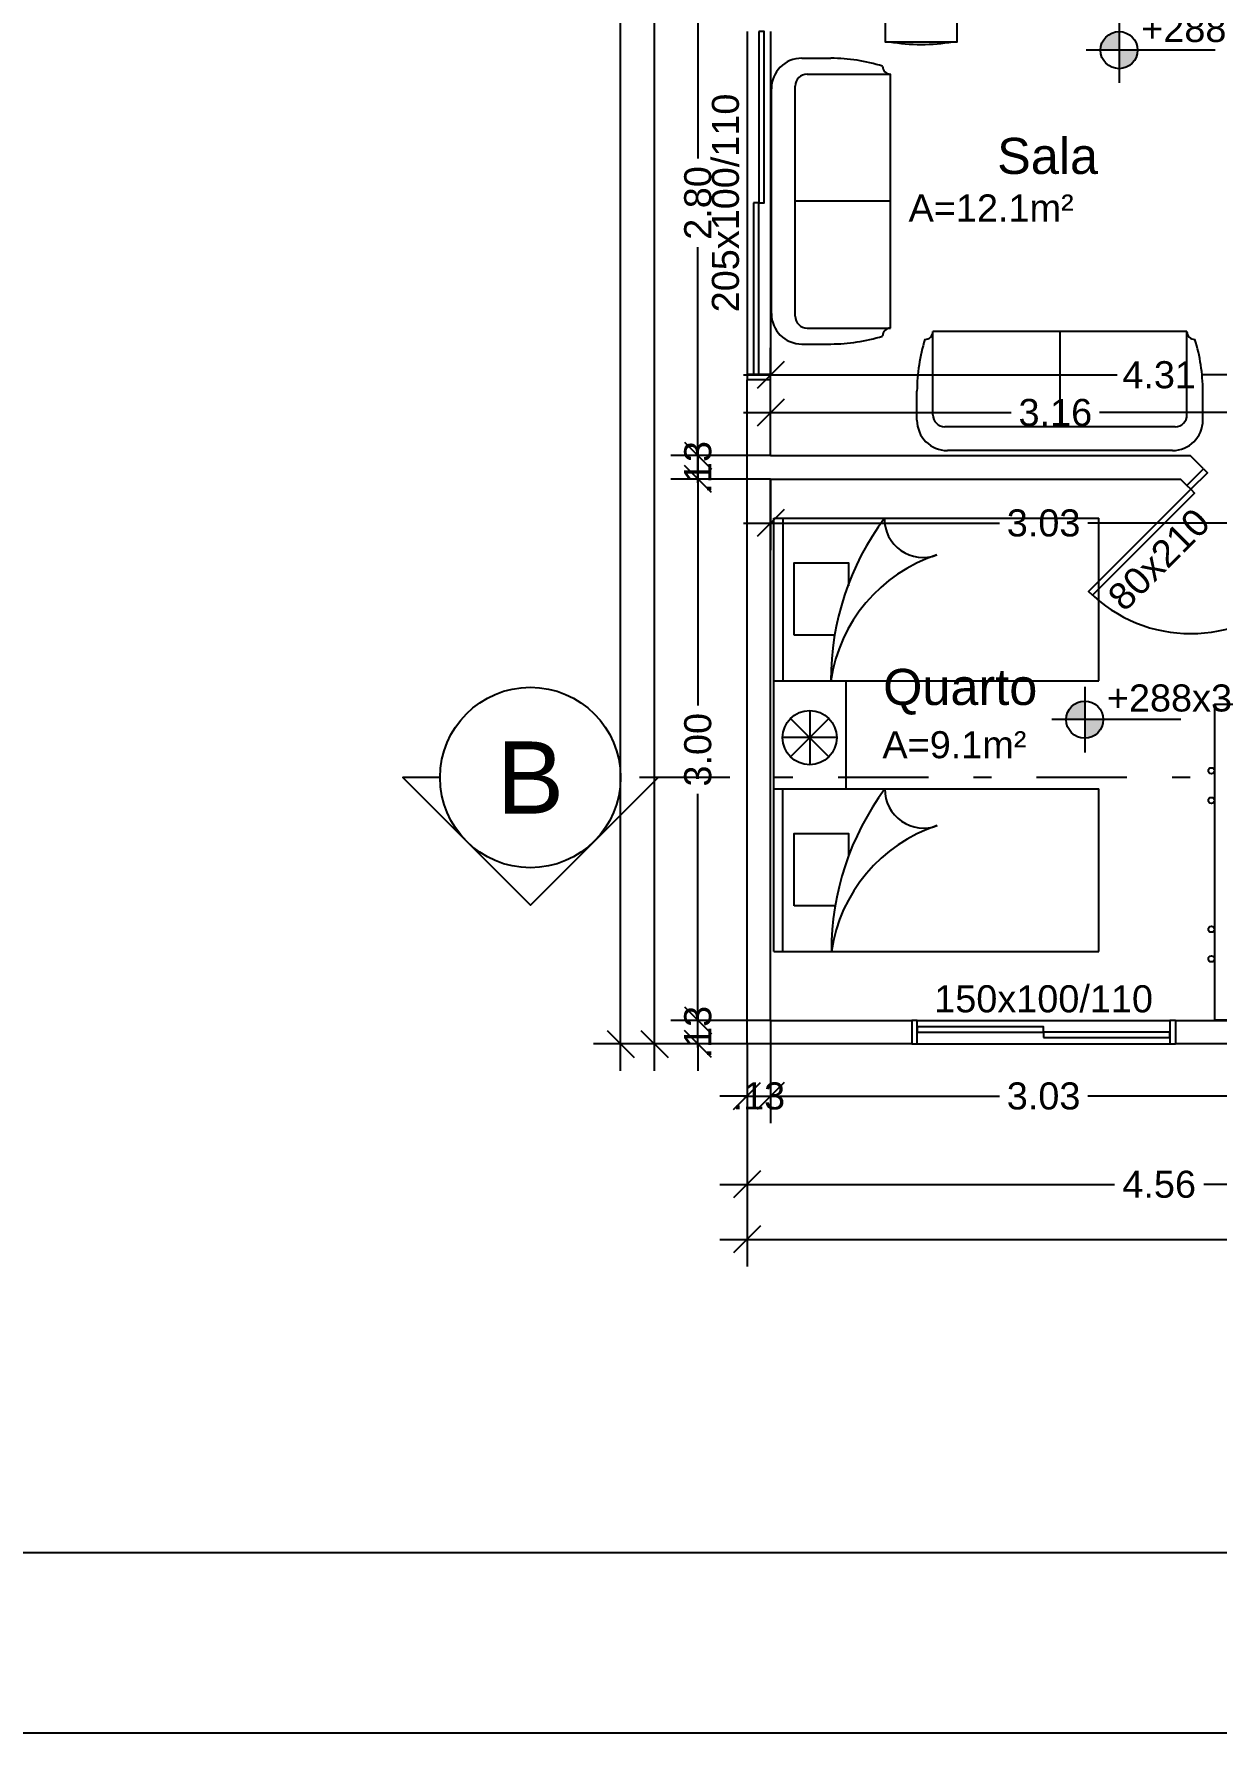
# Model space of a CAD drawing. Extents: x -120 to 1117, y 5 to 675.
# Drawn here: x 36.34 to 42.89, y 69.4 to 78.81 of the extents above; entities that cross this region are included whole.
import ezdxf
from ezdxf.enums import TextEntityAlignment as Align

# ---------------------------------------------------------------- set-up
doc = ezdxf.new("R2010")
doc.units = 0
doc.header["$MEASUREMENT"] = 0
doc.linetypes.add('DASHDOT', pattern=[1, 0.5, -0.25, 0, -0.25])
doc.layers.get('0').update_dxf_attribs({"linetype": 'CONTINUOUS'})
doc.layers.get('DEFPOINTS').update_dxf_attribs({"linetype": 'CONTINUOUS'})
for name, color, linetype in [('carimbo', 4, 'CONTINUOUS'), ('cota', 1, 'CONTINUOUS'), ('janela-porta', 6, 'CONTINUOUS'), ('moveis', 253, 'CONTINUOUS'), ('nivel', 4, 'CONTINUOUS'), ('parede', 2, 'CONTINUOUS'), ('texto', 7, 'CONTINUOUS')]:
    doc.layers.add(name, color=color, linetype=linetype)
doc.styles.add('ROMANS', font='arial.ttf', dxfattribs={"height": 1.5})
doc.styles.get("Standard").update_dxf_attribs({"font": 'arial.ttf'})
doc.dimstyles.new('cotass', dxfattribs={"dimtxt": 0.15, "dimasz": 0.15, "dimexe": 0.15, "dimexo": 0, "dimgap": 0.05, "dimtad": 0, "dimzin": 4, "dimdsep": 46, "dimtxsty": 'Standard', "dimblk": 'OBLIQUE', "dimcen": 0, "dimdle": 0.15, "dimclrd": 256, "dimclrt": 4, "dimadec": 0, "dimazin": 1, "dimtfac": 1, "dimtix": 1, "dimtofl": 0, "dimtmove": 0, "dimatfit": 3, "dimldrblk": 'OPEN30', "dimfxl": 0, "dimtolj": 1, "dimtzin": 0, "dimlwd": -1, "dimarcsym": 0})

# ---------------------------------------------------------------- blocks, each defined once
blk = doc.blocks.new('A1')
blk.add_lwpolyline([(841, 0), (0, 0), (0, 594), (841, 594)], close=True)
at = {"color": 2}
blk.add_lwpolyline([(831, 10), (831, 584), (30, 584), (30, 10), (831, 10)], dxfattribs=at)
blk = doc.blocks.new('_Oblique')
at = {"color": 0, "linetype": 'ByBlock', "lineweight": -2}
blk.add_line((-0.5, -0.5), (0.5, 0.5), dxfattribs=at)
blk = doc.blocks.new('*D365')
at = {"layer": 'cota', "transparency": 16777216}
for p, q in [((40.0218, 79.4285), (40.0218, 78.1244)), ((40.0218, 76.3285), (40.0218, 77.6327))]:
    blk.add_line(p, q, dxfattribs=at)
at = {"layer": 'cota', "color": 0, "lineweight": -2, "transparency": 16777216}
for p, q in [((40.4242, 79.2785), (39.8718, 79.2785)), ((40.4242, 76.4785), (39.8718, 76.4785))]:
    blk.add_line(p, q, dxfattribs=at)
at = {"layer": 'DEFPOINTS', "color": 0, "transparency": 16777216}
for p in [(40.4242, 79.2785), (40.0218, 76.4785), (40.4242, 76.4785)]:
    blk.add_point(p, dxfattribs=at)
at = {"layer": 'cota', "transparency": 16777216, "xscale": 0.15, "yscale": 0.15, "zscale": 0.15}
for p, rotation in [((40.0218, 79.2785), 90), ((40.0218, 76.4785), 270)]:
    blk.add_blockref('_Oblique', p, dxfattribs=dict(at, rotation=rotation))
at = {"layer": 'cota', "color": 4, "transparency": 16777216, "insert": (40.0218, 77.8785), "char_height": 0.15, "attachment_point": 5, "rotation": 90}
blk.add_mtext('\\A1;2.80', dxfattribs=at)
blk = doc.blocks.new('_Open30')
at = {"color": 0, "linetype": 'ByBlock', "lineweight": -2}
for p, q in [((-1, 0.268), (0, 0)), ((0, 0), (-1, -0.268)), ((0, 0), (-1, 0))]:
    blk.add_line(p, q, dxfattribs=at)
blk = doc.blocks.new('*D366')
at = {"layer": 'cota', "transparency": 16777216}
for p, q in [((40.0218, 76.4785), (40.0218, 76.6285)), ((40.0218, 76.3485), (40.0218, 76.1985))]:
    blk.add_line(p, q, dxfattribs=at)
at = {"layer": 'cota', "color": 0, "lineweight": -2, "transparency": 16777216}
for p, q in [((40.4242, 76.4785), (39.8718, 76.4785)), ((40.4242, 76.3485), (39.8718, 76.3485))]:
    blk.add_line(p, q, dxfattribs=at)
at = {"layer": 'DEFPOINTS', "color": 0, "transparency": 16777216}
for p in [(40.4242, 76.4785), (40.0218, 76.3485), (40.4242, 76.3485)]:
    blk.add_point(p, dxfattribs=at)
at = {"layer": 'cota', "transparency": 16777216, "xscale": 0.15, "yscale": 0.15, "zscale": 0.15}
for p, rotation in [((40.0218, 76.4785), 270), ((40.0218, 76.3485), 90)]:
    blk.add_blockref('_Oblique', p, dxfattribs=dict(at, rotation=rotation))
at = {"layer": 'cota', "color": 4, "transparency": 16777216, "insert": (40.0218, 76.4135), "char_height": 0.15, "attachment_point": 5, "rotation": 90}
blk.add_mtext('\\A1;.13', dxfattribs=at)
blk = doc.blocks.new('*D367')
at = {"layer": 'cota', "transparency": 16777216}
for p, q in [((40.0218, 76.4985), (40.0218, 75.093)), ((40.0218, 73.1985), (40.0218, 74.604))]:
    blk.add_line(p, q, dxfattribs=at)
at = {"layer": 'cota', "color": 0, "lineweight": -2, "transparency": 16777216}
for p, q in [((40.4242, 76.3485), (39.8718, 76.3485)), ((40.4242, 73.3485), (39.8718, 73.3485))]:
    blk.add_line(p, q, dxfattribs=at)
at = {"layer": 'DEFPOINTS', "color": 0, "transparency": 16777216}
for p in [(40.4242, 76.3485), (40.0218, 73.3485), (40.4242, 73.3485)]:
    blk.add_point(p, dxfattribs=at)
at = {"layer": 'cota', "transparency": 16777216, "xscale": 0.15, "yscale": 0.15, "zscale": 0.15}
for p, rotation in [((40.0218, 76.3485), 90), ((40.0218, 73.3485), 270)]:
    blk.add_blockref('_Oblique', p, dxfattribs=dict(at, rotation=rotation))
at = {"layer": 'cota', "color": 4, "transparency": 16777216, "insert": (40.0218, 74.8485), "char_height": 0.15, "attachment_point": 5, "rotation": 90}
blk.add_mtext('\\A1;3.00', dxfattribs=at)
blk = doc.blocks.new('*D368')
at = {"layer": 'cota', "transparency": 16777216}
for p, q in [((40.0218, 73.3485), (40.0218, 73.4985)), ((40.0218, 73.2185), (40.0218, 73.0685))]:
    blk.add_line(p, q, dxfattribs=at)
at = {"layer": 'cota', "color": 0, "lineweight": -2, "transparency": 16777216}
for p, q in [((40.4242, 73.3485), (39.8718, 73.3485)), ((40.4242, 73.2185), (39.8718, 73.2185))]:
    blk.add_line(p, q, dxfattribs=at)
at = {"layer": 'DEFPOINTS', "color": 0, "transparency": 16777216}
for p in [(40.4242, 73.3485), (40.0218, 73.2185), (40.4242, 73.2185)]:
    blk.add_point(p, dxfattribs=at)
at = {"layer": 'cota', "transparency": 16777216, "xscale": 0.15, "yscale": 0.15, "zscale": 0.15}
for p, rotation in [((40.0218, 73.3485), 270), ((40.0218, 73.2185), 90)]:
    blk.add_blockref('_Oblique', p, dxfattribs=dict(at, rotation=rotation))
at = {"layer": 'cota', "color": 4, "transparency": 16777216, "insert": (40.0218, 73.2835), "char_height": 0.15, "attachment_point": 5, "rotation": 90}
blk.add_mtext('\\A1;.13', dxfattribs=at)
blk = doc.blocks.new('*D326')
at = {"layer": 'cota', "color": 0, "lineweight": -2, "transparency": 16777216}
for p, q in [((40.2942, 73.2185), (40.2942, 71.9856)), ((58.1642, 73.2185), (58.1642, 71.9856))]:
    blk.add_line(p, q, dxfattribs=at)
at = {"layer": 'cota', "transparency": 16777216}
for p, q in [((40.1442, 72.1356), (48.9332, 72.1356)), ((58.3142, 72.1356), (49.5252, 72.1356))]:
    blk.add_line(p, q, dxfattribs=at)
at = {"layer": 'DEFPOINTS', "color": 0, "transparency": 16777216}
for p in [(40.2942, 73.2185), (58.1642, 73.2185), (58.1642, 72.1356)]:
    blk.add_point(p, dxfattribs=at)
at = {"layer": 'cota', "transparency": 16777216, "xscale": 0.15, "yscale": 0.15, "zscale": 0.15, "rotation": 180}
blk.add_blockref('_Oblique', (40.2942, 72.1356), dxfattribs=at)
at = {"layer": 'cota', "transparency": 16777216, "xscale": 0.15, "yscale": 0.15, "zscale": 0.15}
blk.add_blockref('_Oblique', (58.1642, 72.1356), dxfattribs=at)
at = {"layer": 'cota', "color": 4, "transparency": 16777216, "insert": (49.2292, 72.1356), "char_height": 0.15, "attachment_point": 5}
blk.add_mtext('\\A1;17.87', dxfattribs=at)
blk = doc.blocks.new('*D327')
at = {"layer": 'cota', "color": 0, "lineweight": -2, "transparency": 16777216}
for p, q in [((40.4242, 73.3485), (40.4242, 72.7793)), ((40.2942, 73.2185), (40.2942, 72.7793))]:
    blk.add_line(p, q, dxfattribs=at)
at = {"layer": 'cota', "transparency": 16777216}
for p, q in [((40.2942, 72.9293), (40.1442, 72.9293)), ((40.4242, 72.9293), (40.5742, 72.9293))]:
    blk.add_line(p, q, dxfattribs=at)
at = {"layer": 'DEFPOINTS', "color": 0, "transparency": 16777216}
for p in [(40.4242, 73.3485), (40.2942, 73.2185), (40.4242, 72.9293)]:
    blk.add_point(p, dxfattribs=at)
at = {"layer": 'cota', "transparency": 16777216, "xscale": 0.15, "yscale": 0.15, "zscale": 0.15}
blk.add_blockref('_Oblique', (40.2942, 72.9293), dxfattribs=at)
at = {"layer": 'cota', "transparency": 16777216, "xscale": 0.15, "yscale": 0.15, "zscale": 0.15, "rotation": 180}
blk.add_blockref('_Oblique', (40.4242, 72.9293), dxfattribs=at)
at = {"layer": 'cota', "color": 4, "transparency": 16777216, "insert": (40.3592, 72.9293), "char_height": 0.15, "attachment_point": 5}
blk.add_mtext('\\A1;.13', dxfattribs=at)
blk = doc.blocks.new('*D328')
at = {"layer": 'cota', "color": 0, "lineweight": -2, "transparency": 16777216}
for p, q in [((40.4242, 73.3485), (40.4242, 72.7793)), ((43.4492, 73.3485), (43.4492, 72.7793))]:
    blk.add_line(p, q, dxfattribs=at)
at = {"layer": 'cota', "transparency": 16777216}
for p, q in [((40.2742, 72.9293), (41.6919, 72.9293)), ((43.5992, 72.9293), (42.1815, 72.9293))]:
    blk.add_line(p, q, dxfattribs=at)
at = {"layer": 'DEFPOINTS', "color": 0, "transparency": 16777216}
for p in [(40.4242, 73.3485), (43.4492, 73.3485), (43.4492, 72.9293)]:
    blk.add_point(p, dxfattribs=at)
at = {"layer": 'cota', "transparency": 16777216, "xscale": 0.15, "yscale": 0.15, "zscale": 0.15, "rotation": 180}
blk.add_blockref('_Oblique', (40.4242, 72.9293), dxfattribs=at)
at = {"layer": 'cota', "transparency": 16777216, "xscale": 0.15, "yscale": 0.15, "zscale": 0.15}
blk.add_blockref('_Oblique', (43.4492, 72.9293), dxfattribs=at)
at = {"layer": 'cota', "color": 4, "transparency": 16777216, "insert": (41.9367, 72.9293), "char_height": 0.15, "attachment_point": 5}
blk.add_mtext('\\A1;3.03', dxfattribs=at)
blk = doc.blocks.new('*D307')
at = {"layer": 'cota', "color": 0, "lineweight": -2, "transparency": 16777216}
for p, q in [((40.2942, 73.2185), (40.2942, 72.29)), ((44.8592, 73.2185), (44.8592, 72.29))]:
    blk.add_line(p, q, dxfattribs=at)
at = {"layer": 'cota', "transparency": 16777216}
for p, q in [((40.1442, 72.44), (42.3289, 72.44)), ((45.0092, 72.44), (42.8245, 72.44))]:
    blk.add_line(p, q, dxfattribs=at)
at = {"layer": 'DEFPOINTS', "color": 0, "transparency": 16777216}
for p in [(40.2942, 73.2185), (44.8592, 73.2185), (44.8592, 72.44)]:
    blk.add_point(p, dxfattribs=at)
at = {"layer": 'cota', "transparency": 16777216, "xscale": 0.15, "yscale": 0.15, "zscale": 0.15, "rotation": 180}
blk.add_blockref('_Oblique', (40.2942, 72.44), dxfattribs=at)
at = {"layer": 'cota', "transparency": 16777216, "xscale": 0.15, "yscale": 0.15, "zscale": 0.15}
blk.add_blockref('_Oblique', (44.8592, 72.44), dxfattribs=at)
at = {"layer": 'cota', "color": 4, "transparency": 16777216, "insert": (42.5767, 72.44), "char_height": 0.15, "attachment_point": 5}
blk.add_mtext('\\A1;4.56', dxfattribs=at)
blk = doc.blocks.new('*D413')
at = {"layer": 'cota', "color": 0, "lineweight": -2, "transparency": 16777216}
for p, q in [((40.4242, 76.4785), (40.4242, 76.8666)), ((43.5792, 76.4785), (43.5792, 76.8666))]:
    blk.add_line(p, q, dxfattribs=at)
at = {"layer": 'cota', "transparency": 16777216}
for p, q in [((40.2742, 76.7166), (41.757, 76.7166)), ((43.7292, 76.7166), (42.2464, 76.7166))]:
    blk.add_line(p, q, dxfattribs=at)
at = {"layer": 'DEFPOINTS', "color": 0, "transparency": 16777216}
for p in [(40.4242, 76.7166), (40.4242, 76.4785), (43.5792, 76.4785)]:
    blk.add_point(p, dxfattribs=at)
at = {"layer": 'cota', "transparency": 16777216, "xscale": 0.15, "yscale": 0.15, "zscale": 0.15, "rotation": 180}
blk.add_blockref('_Oblique', (40.4242, 76.7166), dxfattribs=at)
at = {"layer": 'cota', "transparency": 16777216, "xscale": 0.15, "yscale": 0.15, "zscale": 0.15}
blk.add_blockref('_Oblique', (43.5792, 76.7166), dxfattribs=at)
at = {"layer": 'cota', "color": 4, "transparency": 16777216, "insert": (42.0017, 76.7166), "char_height": 0.15, "attachment_point": 5}
blk.add_mtext('\\A1;3.16', dxfattribs=at)
blk = doc.blocks.new('*D415')
at = {"layer": 'cota', "color": 0, "lineweight": -2, "transparency": 16777216}
for p, q in [((40.4242, 76.4785), (40.4242, 77.0757)), ((44.7292, 76.4785), (44.7292, 77.0757))]:
    blk.add_line(p, q, dxfattribs=at)
at = {"layer": 'cota', "transparency": 16777216}
for p, q in [((40.2742, 76.9257), (42.3433, 76.9257)), ((44.8792, 76.9257), (42.81, 76.9257))]:
    blk.add_line(p, q, dxfattribs=at)
at = {"layer": 'DEFPOINTS', "color": 0, "transparency": 16777216}
for p in [(44.7292, 76.9257), (40.4242, 76.4785), (44.7292, 76.4785)]:
    blk.add_point(p, dxfattribs=at)
at = {"layer": 'cota', "transparency": 16777216, "xscale": 0.15, "yscale": 0.15, "zscale": 0.15, "rotation": 180}
blk.add_blockref('_Oblique', (40.4242, 76.9257), dxfattribs=at)
at = {"layer": 'cota', "transparency": 16777216, "xscale": 0.15, "yscale": 0.15, "zscale": 0.15}
blk.add_blockref('_Oblique', (44.7292, 76.9257), dxfattribs=at)
at = {"layer": 'cota', "color": 4, "transparency": 16777216, "insert": (42.5767, 76.9257), "char_height": 0.15, "attachment_point": 5}
blk.add_mtext('\\A1;4.31', dxfattribs=at)
blk = doc.blocks.new('*D416')
at = {"layer": 'cota', "color": 0, "lineweight": -2, "transparency": 16777216}
for p, q in [((40.4242, 76.3485), (40.4242, 75.9545)), ((43.4492, 76.3485), (43.4492, 75.9545))]:
    blk.add_line(p, q, dxfattribs=at)
at = {"layer": 'cota', "transparency": 16777216}
for p, q in [((40.2742, 76.1045), (41.6919, 76.1045)), ((43.5992, 76.1045), (42.1815, 76.1045))]:
    blk.add_line(p, q, dxfattribs=at)
at = {"layer": 'DEFPOINTS', "color": 0, "transparency": 16777216}
for p in [(40.4242, 76.3485), (43.4492, 76.3485), (40.4242, 76.1045)]:
    blk.add_point(p, dxfattribs=at)
at = {"layer": 'cota', "transparency": 16777216, "xscale": 0.15, "yscale": 0.15, "zscale": 0.15, "rotation": 180}
blk.add_blockref('_Oblique', (40.4242, 76.1045), dxfattribs=at)
at = {"layer": 'cota', "transparency": 16777216, "xscale": 0.15, "yscale": 0.15, "zscale": 0.15}
blk.add_blockref('_Oblique', (43.4492, 76.1045), dxfattribs=at)
at = {"layer": 'cota', "color": 4, "transparency": 16777216, "insert": (41.9367, 76.1045), "char_height": 0.15, "attachment_point": 5}
blk.add_mtext('\\A1;3.03', dxfattribs=at)
blk = doc.blocks.new('*D478')
at = {"layer": 'cota', "transparency": 16777216}
for p, q in [((39.5939, 88.4486), (39.5939, 81.0547)), ((39.5939, 73.0685), (39.5939, 80.4624))]:
    blk.add_line(p, q, dxfattribs=at)
at = {"layer": 'cota', "color": 0, "lineweight": -2, "transparency": 16777216}
for p, q in [((40.2942, 88.2986), (39.4439, 88.2986)), ((40.2942, 73.2185), (39.4439, 73.2185))]:
    blk.add_line(p, q, dxfattribs=at)
at = {"layer": 'DEFPOINTS', "color": 0, "transparency": 16777216}
for p in [(40.2942, 88.2986), (39.5939, 73.2185), (40.2942, 73.2185)]:
    blk.add_point(p, dxfattribs=at)
at = {"layer": 'cota', "transparency": 16777216, "xscale": 0.15, "yscale": 0.15, "zscale": 0.15}
for p, rotation in [((39.5939, 88.2986), 90), ((39.5939, 73.2185), 270)]:
    blk.add_blockref('_Oblique', p, dxfattribs=dict(at, rotation=rotation))
at = {"layer": 'cota', "color": 4, "transparency": 16777216, "insert": (39.5939, 80.7585), "char_height": 0.15, "attachment_point": 5, "rotation": 90}
blk.add_mtext('\\A1;15.08', dxfattribs=at)
blk = doc.blocks.new('*D479')
at = {"layer": 'cota', "transparency": 16777216}
for p, q in [((39.7813, 86.3186), (39.7813, 79.9901)), ((39.7813, 73.0685), (39.7813, 79.397))]:
    blk.add_line(p, q, dxfattribs=at)
at = {"layer": 'cota', "color": 0, "lineweight": -2, "transparency": 16777216}
for p, q in [((40.2942, 86.1686), (39.6313, 86.1686)), ((40.2942, 73.2185), (39.6313, 73.2185))]:
    blk.add_line(p, q, dxfattribs=at)
at = {"layer": 'DEFPOINTS', "color": 0, "transparency": 16777216}
for p in [(39.7813, 86.1686), (40.2942, 86.1686), (40.2942, 73.2185)]:
    blk.add_point(p, dxfattribs=at)
at = {"layer": 'cota', "transparency": 16777216, "xscale": 0.15, "yscale": 0.15, "zscale": 0.15}
for p, rotation in [((39.7813, 86.1686), 90), ((39.7813, 73.2185), 270)]:
    blk.add_blockref('_Oblique', p, dxfattribs=dict(at, rotation=rotation))
at = {"layer": 'cota', "color": 4, "transparency": 16777216, "insert": (39.7813, 79.6935), "char_height": 0.15, "attachment_point": 5, "rotation": 90}
blk.add_mtext('\\A1;12.95', dxfattribs=at)
blk = doc.blocks.new('NIVEL')
at = {"layer": 'nivel'}
h = blk.add_hatch(color=256, dxfattribs=at)
h.paths.add_polyline_path([(0, 0.137, 0.414214), (-0.137, 0), (0, 0)])
h.paths.add_polyline_path([(0, 0), (0, -0.137, 0.414214), (0.137, 0)])
for p, q in [((0, 0.242), (0, -0.242)), ((0.709, 0), (-0.242, 0))]:
    blk.add_line(p, q, dxfattribs=at)
blk.add_circle((0, 0), 0.137, dxfattribs=at)

msp = doc.modelspace()

# ---------------------------------------------------------------- linework, layer by layer
at = {"layer": 'cota', "color": 6, "linetype": 'Continuous'}
msp.add_lwpolyline([(38.5939, 74.6948), (38.3867, 74.6948), (39.0939, 73.9877), (39.801, 74.6948)], dxfattribs=at)
at = {"layer": 'cota', "color": 6, "linetype": 'DASHDOT'}
msp.add_lwpolyline([(58.8982, 74.6948), (39.5939, 74.6948)], dxfattribs=at)
at = {"layer": 'cota', "color": 6}
msp.add_circle((39.0939, 74.6948), 0.5, dxfattribs=at)
at = {"layer": 'janela-porta', "color": 6, "linetype": 'Continuous'}
for p, q in [((40.2942, 78.8285), (40.2942, 76.9285)), ((40.4242, 78.8285), (40.4242, 76.9285)), ((41.2367, 73.3485), (42.6367, 73.3485)), ((41.2367, 73.2185), (42.6367, 73.2185))]:
    msp.add_line(p, q, dxfattribs=at)
for points in [[(40.3592, 78.8285), (40.3592, 77.8785), (40.3892, 77.8785), (40.3892, 78.8285), (40.3592, 78.8285)], [(40.3292, 77.8785), (40.3292, 76.9285), (40.3592, 76.9285), (40.3592, 77.8785), (40.3292, 77.8785)], [(42.7519, 76.292), (42.7731, 76.2708), (42.2074, 75.7051), (42.1862, 75.7263), (42.7519, 76.292)], [(41.2367, 73.2835), (41.9367, 73.2835), (41.9367, 73.3135), (41.2367, 73.3135), (41.2367, 73.2835)], [(41.9367, 73.2535), (42.6367, 73.2535), (42.6367, 73.2835), (41.9367, 73.2835), (41.9367, 73.2535)]]:
    msp.add_lwpolyline(points, close=True, dxfattribs=at)
for points in [[(40.4242, 76.8985), (40.4242, 76.9285), (40.2942, 76.9285), (40.2942, 76.8985)], [(42.8226, 76.4051), (42.8438, 76.3839), (42.7519, 76.292), (42.7307, 76.3132)], [(41.2067, 73.2185), (41.2367, 73.2185), (41.2367, 73.3485), (41.2067, 73.3485)], [(42.6667, 73.3485), (42.6367, 73.3485), (42.6367, 73.2185), (42.6667, 73.2185)]]:
    msp.add_lwpolyline(points, dxfattribs=at)
msp.add_arc((42.7519, 76.292), 0.8, 225, 315, dxfattribs=at)
at = {"layer": 'moveis'}
for p, q in [((40.5974, 78.6803), (40.7586, 78.6803)), ((40.5607, 77.2509), (40.5607, 78.5263)), ((40.6267, 78.5923), (41.0885, 78.5923)), ((41.0885, 77.1849), (41.0885, 78.5923)), ((40.4288, 77.2655), (40.4288, 78.5116)), ((41.0885, 77.8886), (40.5607, 77.8886)), ((40.6267, 77.1849), (41.0885, 77.1849)), ((41.3232, 76.7042), (41.3232, 77.166)), ((42.7307, 77.166), (41.3232, 77.166)), ((42.0269, 77.166), (42.0269, 76.6382)), ((42.7307, 76.7042), (42.7307, 77.166)), ((40.5974, 77.0969), (40.7586, 77.0969)), ((41.2352, 76.6749), (41.2352, 76.836)), ((42.8186, 76.6749), (42.8186, 76.836)), ((42.6646, 76.6382), (41.3892, 76.6382)), ((42.65, 76.5062), (41.4039, 76.5062)), ((40.4428, 76.1312), (42.2428, 76.1312)), ((40.4428, 73.7312), (40.4428, 76.1312)), ((40.4928, 76.1312), (40.4928, 75.2312)), ((42.2428, 75.2312), (42.2428, 76.1312)), ((40.4428, 75.2312), (42.2428, 75.2312)), ((40.8428, 74.6312), (40.8428, 75.2312)), ((40.641, 75.0659), (40.641, 74.7659)), ((40.747, 74.8098), (40.5349, 75.0219)), ((40.747, 75.0219), (40.5349, 74.8098)), ((40.791, 74.9159), (40.491, 74.9159)), ((40.4428, 74.6312), (42.2428, 74.6312)), ((40.4928, 73.7312), (40.4928, 74.6312)), ((42.2428, 73.7312), (42.2428, 74.6312)), ((40.4428, 73.7312), (42.2428, 73.7312))]:
    msp.add_line(p, q, dxfattribs=at)
for points in [[(41.4585, 79.0716), (41.0585, 79.0716), (41.0585, 78.7716), (41.4585, 78.7716), (41.4585, 79.0716)], [(43.4443, 73.3503), (42.8843, 73.3503), (42.8843, 75.1003), (43.4443, 75.1003), (43.4443, 73.3503)]]:
    msp.add_lwpolyline(points, close=True, dxfattribs=at)
for points in [[(40.5553, 75.4841), (40.5553, 75.8841), (40.8553, 75.8841), (40.8553, 75.7573)], [(40.7823, 75.4841), (40.5553, 75.4841)], [(40.5553, 73.9841), (40.5553, 74.3841), (40.8553, 74.3841), (40.8553, 74.2573)], [(40.7823, 73.9841), (40.5553, 73.9841)]]:
    msp.add_lwpolyline(points, dxfattribs=at)
for centre, radius in [((40.641, 74.9159), 0.15), ((42.8663, 74.732), 0.017), ((42.8663, 74.5679), 0.017), ((42.8663, 73.8541), 0.017), ((42.8663, 73.6899), 0.017)]:
    msp.add_circle(centre, radius, dxfattribs=at)
for centre, radius, start, end in [((41.2585, 79.8044), 1.0475, 260.38281, 279.61719), ((40.5974, 78.5117), 0.1686, 90, 180), ((40.7557, 77.7101), 0.9702, 72.68164, 89.82776), ((41.0885, 78.6363), 0.044, 180, 269.99695), ((40.6267, 78.5263), 0.066, 90, 180), ((40.5974, 77.2655), 0.1686, 180, 270), ((40.6267, 77.2509), 0.066, 180, 270), ((40.7557, 78.0671), 0.9702, 270.17227, 287.31836), ((41.0885, 77.1409), 0.044, 90.00302, 180), ((42.2055, 76.8332), 0.9702, 162.68166, 179.82774), ((41.2792, 77.166), 0.044, 270, 359.99698), ((42.7746, 77.166), 0.044, 180.00302, 270), ((41.8485, 76.8332), 0.9702, 0.17226, 17.31835), ((41.4039, 76.6749), 0.1686, 180, 270), ((41.3892, 76.7042), 0.066, 180, 270), ((42.65, 76.6749), 0.1686, 270, 0), ((42.6647, 76.7042), 0.066, 270, 0), ((42.2689, 75.2327), 1.5105, 143.49786, 180.05692), ((41.2691, 76.1288), 0.2144, 179.36969, 290.57398), ((41.6142, 75.1063), 0.8648, 108.16934, 171.70019), ((42.2717, 73.7327), 1.5105, 143.49786, 180.05692), ((41.272, 74.6288), 0.2144, 179.36969, 290.57398), ((41.617, 73.6063), 0.8648, 108.16934, 171.70019)]:
    msp.add_arc(centre, radius, start, end, dxfattribs=at)
at = {"layer": 'parede'}
for p, q in [((40.2942, 73.2185), (40.2942, 76.8985)), ((40.4242, 76.8985), (40.2942, 76.8985)), ((40.4242, 76.4785), (40.4242, 76.8985)), ((40.4242, 76.4785), (42.7492, 76.4785)), ((42.8226, 76.4051), (42.7492, 76.4785)), ((42.7307, 76.3132), (42.8226, 76.4051)), ((40.4242, 76.3485), (42.6953, 76.3485)), ((40.4242, 73.3485), (40.4242, 76.3485)), ((42.7307, 76.3132), (42.6953, 76.3485)), ((40.4242, 73.3485), (41.2067, 73.3485)), ((41.2067, 73.3485), (41.2067, 73.2185)), ((42.6667, 73.3485), (43.4492, 73.3485)), ((42.6667, 73.3485), (42.6667, 73.2185)), ((41.2067, 73.2185), (40.2942, 73.2185)), ((43.7242, 73.2185), (42.6667, 73.2185))]:
    msp.add_line(p, q, dxfattribs=at)

# ---------------------------------------------------------------- block references
at = {"layer": 'carimbo', "xscale": 0.1000000000003638, "yscale": 0.1000000000003638, "zscale": 0.1000000000003638}
msp.add_blockref('A1', (5, 69.4), dxfattribs=at)
at = {"layer": 'nivel', "xscale": 0.75, "yscale": 0.75, "zscale": 0.75}
for p in [(42.3547, 78.7253), (42.1644, 75.0155)]:
    msp.add_blockref('NIVEL', p, dxfattribs=at)

# ---------------------------------------------------------------- texts
at = {"layer": 'texto'}
for s, height, p in [('+288x3', 0.15, (42.824, 78.7253)), ('Sala', 0.2, (41.9589, 77.9793)), ('A=12.1m²', 0.15, (41.6461, 77.7307)), ('Quarto', 0.2, (41.4749, 75.0368)), ('+288x3', 0.15, (42.6337, 75.0155)), ('A=9.1m²', 0.15, (41.4427, 74.7565)), ('150x100/110', 0.15, (41.9367, 73.3485))]:
    msp.add_text(s, height=height, dxfattribs=at).set_placement(p, align=Align.BOTTOM_CENTER)
for s, rotation, p in [('205x100/110', 90, (40.2942, 77.8785)), ('80x210', 45, (42.6591, 75.819))]:
    msp.add_text(s, height=0.15, rotation=rotation, dxfattribs=at).set_placement(p, align=Align.BOTTOM_CENTER)
at = {"layer": 'texto', "style": 'ROMANS'}
msp.add_text('B', height=0.4, dxfattribs=at).set_placement((39.0939, 74.6948), align=Align.MIDDLE_CENTER)

# ---------------------------------------------------------------- dimensions: what is measured, and where the dimension line sits
at = {"layer": 'cota'}
for base, p1, p2, picture, middle in [((39.5939, 73.2185), (40.2942, 88.2986), (40.2942, 73.2185), '*D478', (39.5939, 80.7585)), ((39.7813, 86.1686), (40.2942, 73.2185), (40.2942, 86.1686), '*D479', (39.7813, 79.6935))]:
    dim = msp.add_linear_dim(base=base, p1=p1, p2=p2, angle=90, dimstyle='cotass', dxfattribs=at)
    dim.commit()
    dim.dimension.update_dxf_attribs({"geometry": picture, "text_midpoint": middle})
for base, p1, p2, picture, middle in [((40.0218, 76.4785), (40.4242, 79.2785), (40.4242, 76.4785), '*D365', (40.0218, 77.8785)), ((40.0218, 76.3485), (40.4242, 76.4785), (40.4242, 76.3485), '*D366', (40.0218, 76.4135)), ((40.0218, 73.3485), (40.4242, 76.3485), (40.4242, 73.3485), '*D367', (40.0218, 74.8485)), ((40.0218, 73.2185), (40.4242, 73.3485), (40.4242, 73.2185), '*D368', (40.0218, 73.2835))]:
    dim = msp.add_linear_dim(base=base, p1=p1, p2=p2, angle=90, dimstyle='cotass', override={"dimtmove": 1}, dxfattribs=at)
    dim.commit()
    dim.dimension.update_dxf_attribs({"geometry": picture, "text_midpoint": middle})
for base, p1, p2, picture, middle in [((44.72919, 76.92573), (40.42416, 76.47854), (44.72919, 76.47854), '*D415', (42.57668, 76.92573)), ((40.42416, 76.71658), (43.57919, 76.47854), (40.42416, 76.47854), '*D413', (42.00168, 76.71658)), ((40.42416, 76.10451), (43.44921, 76.34853), (40.42416, 76.34853), '*D416', (41.93669, 76.10451)), ((40.4242, 72.9293), (40.2942, 73.2185), (40.4242, 73.3485), '*D327', (40.3592, 72.9293)), ((58.1642, 72.1356), (40.2942, 73.2185), (58.1642, 73.2185), '*D326', (49.2292, 72.1356)), ((44.85917, 72.44002), (40.29418, 73.21853), (44.85917, 73.21853), '*D307', (42.57668, 72.44002))]:
    dim = msp.add_linear_dim(base=base, p1=p1, p2=p2, dimstyle='cotass', dxfattribs=at)
    dim.commit()
    dim.dimension.update_dxf_attribs({"geometry": picture, "text_midpoint": middle})
dim = msp.add_linear_dim(base=(43.44921, 72.92932), p1=(40.42416, 73.34853), p2=(43.44921, 73.34853), dimstyle='cotass', override={"dimtmove": 1}, dxfattribs=at)
dim.commit()
dim.dimension.update_dxf_attribs({"geometry": '*D328', "text_midpoint": (41.93669, 72.92932)})

doc.saveas('drawing.dxf')
